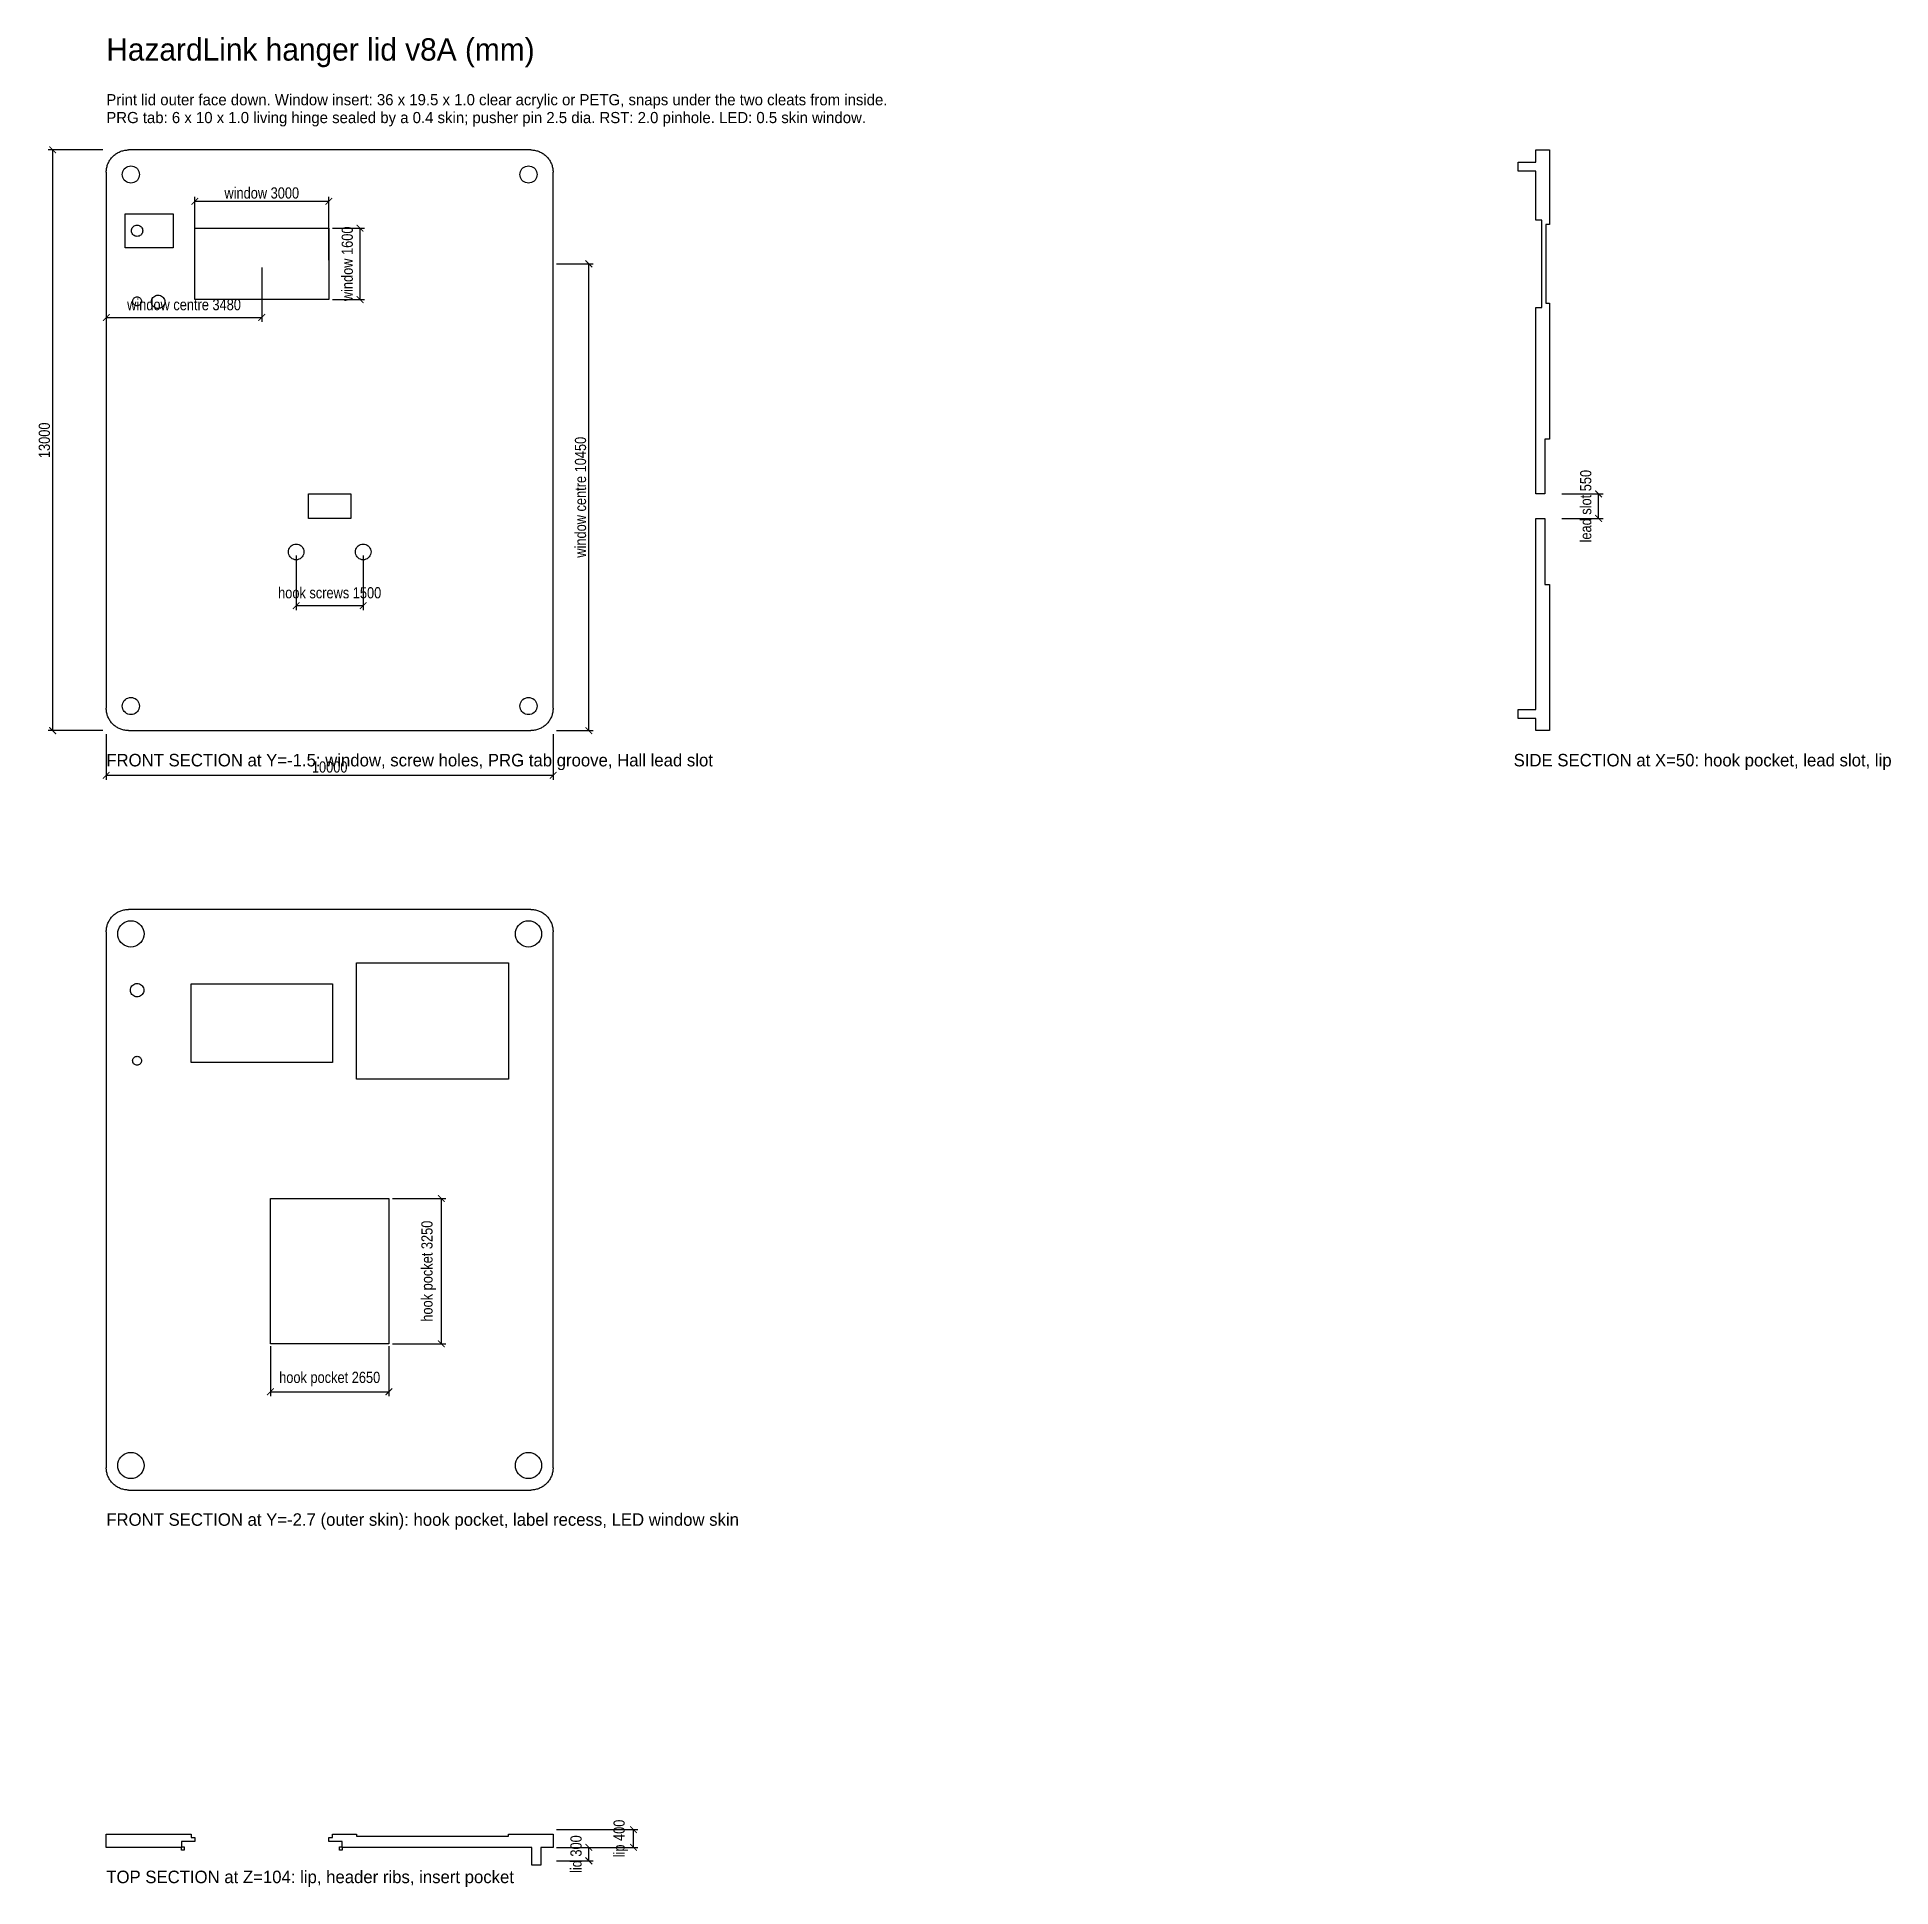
# Model space of a CAD drawing. Header units: metres. Extents: x -15 to 399, y -409 to 5.
import ezdxf

# ---------------------------------------------------------------- set-up
doc = ezdxf.new("R2010")
doc.units = ezdxf.units.M
for name, color, linetype in [('DIMS', 1, 'Continuous'), ('NOTES', 4, 'Continuous'), ('OUTLINE', 7, 'Continuous'), ('TEXT', 3, 'Continuous')]:
    doc.layers.add(name, color=color, linetype=linetype)
doc.styles.add('OpenSansCondensed-Light', font='OpenSansCondensed-Light.ttf')
doc.dimstyles.new('EZDXF', dxfattribs={"dimtxt": 0.25, "dimasz": 0.175, "dimexe": 0.375, "dimexo": 0.125, "dimgap": 0.1, "dimtad": 1, "dimlfac": 100, "dimzin": 12, "dimdsep": 46, "dimtxsty": 'OpenSansCondensed-Light', "dimblk": 'ARCHTICK', "dimcen": 2.5, "dimazin": 3, "dimtfac": 0.5, "dimtmove": 2, "dimatfit": 3})

# ---------------------------------------------------------------- blocks, each defined once
blk = doc.blocks.new('_ARCHTICK')
at = {"color": 0, "linetype": 'BYBLOCK', "const_width": 0.15}
blk.add_lwpolyline([(-0.5, -0.5), (0.5, 0.5)], dxfattribs=at)

msp = doc.modelspace()

# ---------------------------------------------------------------- linework, layer by layer
at = {"layer": 'OUTLINE'}
for p, q in [((95, -20), (5, -20)), ((320, -20), (323, -20)), ((320, -22.75), (320, -20)), ((323, -20), (323, -36.7)), ((316, -22.75), (320, -22.75)), ((316, -24.75), (316, -22.75)), ((320, -24.75), (316, -24.75)), ((320, -35.75), (320, -24.75)), ((0, -25), (0, -145)), ((100, -145), (100, -25)), ((4.2, -41.9), (4.2, -34.3)), ((4.2, -34.3), (15, -34.3)), ((15, -34.3), (15, -41.9)), ((321.3, -35.75), (320, -35.75)), ((321.3, -55.25), (321.3, -35.75)), ((322.2, -36.7), (322.2, -54.3)), ((323, -36.7), (322.2, -36.7)), ((19.8, -37.5), (49.8, -37.5)), ((19.8, -53.5), (19.8, -37.5)), ((49.8, -37.5), (49.8, -53.5)), ((15, -41.9), (4.2, -41.9)), ((49.8, -53.5), (19.8, -53.5)), ((320, -55.25), (321.3, -55.25)), ((320, -97), (320, -55.25)), ((322.2, -54.3), (323, -54.3)), ((323, -54.3), (323, -84.75)), ((322, -84.75), (322, -97)), ((323, -84.75), (322, -84.75)), ((45.25, -102.5), (45.25, -97)), ((45.25, -97), (54.75, -97)), ((54.75, -97), (54.75, -102.5)), ((322, -97), (320, -97)), ((54.75, -102.5), (45.25, -102.5)), ((320, -102.5), (322, -102.5)), ((320, -145.25), (320, -102.5)), ((322, -102.5), (322, -117.25)), ((322, -117.25), (323, -117.25)), ((323, -117.25), (323, -150)), ((316, -145.25), (320, -145.25)), ((316, -147.25), (316, -145.25)), ((320, -147.25), (316, -147.25)), ((320, -150), (320, -147.25)), ((5, -150), (95, -150)), ((323, -150), (320, -150)), ((95, -190), (5, -190)), ((0, -195), (0, -315)), ((100, -315), (100, -195)), ((56, -228), (56, -202)), ((56, -202), (90, -202)), ((90, -202), (90, -228)), ((19, -224.3), (19, -206.7)), ((19, -206.7), (50.6, -206.7)), ((50.6, -206.7), (50.6, -224.3)), ((50.6, -224.3), (19, -224.3)), ((90, -228), (56, -228)), ((36.75, -287.25), (36.75, -254.75)), ((36.75, -254.75), (63.25, -254.75)), ((63.25, -254.75), (63.25, -287.25)), ((63.25, -287.25), (36.75, -287.25)), ((5, -320), (95, -320)), ((0, -397), (19, -397)), ((0, -400), (0, -397)), ((19, -397), (19, -397.8)), ((19, -397.8), (19.8, -397.8)), ((19.8, -397.8), (19.8, -398.7)), ((49.8, -397.8), (50.6, -397.8)), ((49.8, -398.7), (49.8, -397.8)), ((50.6, -397.8), (50.6, -397)), ((50.6, -397), (56, -397)), ((56, -397), (56, -397.5)), ((56, -397.5), (90, -397.5)), ((90, -397), (100, -397)), ((90, -397.5), (90, -397)), ((100, -397), (100, -400)), ((16.8, -400), (0, -400)), ((16.8, -398.7), (16.8, -399.9)), ((19.8, -398.7), (16.8, -398.7)), ((16.8, -399.9), (17.4, -399.9)), ((16.8, -400.6), (16.8, -400)), ((17.4, -400.6), (16.8, -400.6)), ((17.4, -399.9), (17.4, -400.6)), ((52.8, -398.7), (49.8, -398.7)), ((52.2, -399.9), (52.8, -399.9)), ((52.2, -400.6), (52.2, -399.9)), ((52.8, -400.6), (52.2, -400.6)), ((52.8, -399.9), (52.8, -398.7)), ((52.8, -400), (52.8, -400.6)), ((95.25, -400), (52.8, -400)), ((95.25, -404), (95.25, -400)), ((97.25, -400), (97.25, -404)), ((100, -400), (97.25, -400)), ((97.25, -404), (95.25, -404))]:
    msp.add_line(p, q, dxfattribs=at)
for points in [[(0, -25), (0.0048, -24.7819), (0.019, -24.5642), (0.0428, -24.3474), (0.076, -24.1318), (0.1185, -23.9178), (0.1704, -23.7059), (0.2314, -23.4965), (0.3015, -23.2899), (0.3806, -23.0866), (0.4685, -22.8869), (0.5649, -22.6913), (0.6699, -22.5), (0.783, -22.3135), (0.9042, -22.1321), (1.0332, -21.9562), (1.1698, -21.7861), (1.3136, -21.622), (1.4645, -21.4645), (1.622, -21.3136), (1.7861, -21.1698), (1.9562, -21.0332), (2.1321, -20.9042), (2.3135, -20.783), (2.5, -20.6699), (2.6913, -20.5649), (2.8869, -20.4685), (3.0866, -20.3806), (3.2899, -20.3015), (3.4965, -20.2314), (3.7059, -20.1704), (3.9178, -20.1185), (4.1318, -20.076), (4.3474, -20.0428), (4.5642, -20.019), (4.7819, -20.0048), (5, -20)], [(95, -20), (95.2181, -20.0048), (95.4358, -20.019), (95.6526, -20.0428), (95.8682, -20.076), (96.0822, -20.1185), (96.2941, -20.1704), (96.5035, -20.2314), (96.7101, -20.3015), (96.9134, -20.3806), (97.1131, -20.4685), (97.3087, -20.5649), (97.5, -20.6699), (97.6865, -20.783), (97.8679, -20.9042), (98.0438, -21.0332), (98.2139, -21.1698), (98.378, -21.3136), (98.5355, -21.4645), (98.6864, -21.622), (98.8302, -21.7861), (98.9668, -21.9562), (99.0958, -22.1321), (99.217, -22.3135), (99.3301, -22.5), (99.4351, -22.6913), (99.5315, -22.8869), (99.6194, -23.0866), (99.6985, -23.2899), (99.7686, -23.4965), (99.8296, -23.7059), (99.8815, -23.9178), (99.924, -24.1318), (99.9572, -24.3474), (99.981, -24.5642), (99.9952, -24.7819), (100, -25)], [(5.5, -23.5794), (5.8335, -23.6086), (6.1569, -23.6952), (6.4603, -23.8367), (6.7345, -24.0287), (6.9713, -24.2655), (7.1633, -24.5397), (7.3048, -24.8431), (7.3914, -25.1665), (7.4206, -25.5), (7.3914, -25.8335), (7.3048, -26.1569), (7.1633, -26.4603), (6.9713, -26.7345), (6.7345, -26.9713), (6.4603, -27.1633), (6.1569, -27.3048), (5.8335, -27.3914), (5.5, -27.4206), (5.1665, -27.3914), (4.8431, -27.3048), (4.5397, -27.1633), (4.2655, -26.9713), (4.0287, -26.7345), (3.8367, -26.4603), (3.6952, -26.1569), (3.6086, -25.8335), (3.5794, -25.5), (3.6086, -25.1665), (3.6952, -24.8431), (3.8367, -24.5397), (4.0287, -24.2655), (4.2655, -24.0287), (4.5397, -23.8367), (4.8431, -23.6952), (5.1665, -23.6086), (5.5, -23.5794)], [(94.5, -23.5794), (94.8335, -23.6086), (95.1569, -23.6952), (95.4603, -23.8367), (95.7345, -24.0287), (95.9713, -24.2655), (96.1633, -24.5397), (96.3048, -24.8431), (96.3914, -25.1665), (96.4206, -25.5), (96.3914, -25.8335), (96.3048, -26.1569), (96.1633, -26.4603), (95.9713, -26.7345), (95.7345, -26.9713), (95.4603, -27.1633), (95.1569, -27.3048), (94.8335, -27.3914), (94.5, -27.4206), (94.1665, -27.3914), (93.8431, -27.3048), (93.5397, -27.1633), (93.2655, -26.9713), (93.0287, -26.7345), (92.8367, -26.4603), (92.6952, -26.1569), (92.6086, -25.8335), (92.5794, -25.5), (92.6086, -25.1665), (92.6952, -24.8431), (92.8367, -24.5397), (93.0287, -24.2655), (93.2655, -24.0287), (93.5397, -23.8367), (93.8431, -23.6952), (94.1665, -23.6086), (94.5, -23.5794)], [(6.9, -36.85), (7.1171, -36.869), (7.3275, -36.9254), (7.525, -37.0175), (7.7035, -37.1424), (7.8576, -37.2965), (7.9825, -37.475), (8.0746, -37.6725), (8.131, -37.8829), (8.15, -38.1), (8.131, -38.3171), (8.0746, -38.5275), (7.9825, -38.725), (7.8576, -38.9035), (7.7035, -39.0576), (7.525, -39.1825), (7.3275, -39.2746), (7.1171, -39.331), (6.9, -39.35), (6.6829, -39.331), (6.4725, -39.2746), (6.275, -39.1825), (6.0965, -39.0576), (5.9424, -38.9035), (5.8175, -38.725), (5.7254, -38.5275), (5.669, -38.3171), (5.65, -38.1), (5.669, -37.8829), (5.7254, -37.6725), (5.8175, -37.475), (5.9424, -37.2965), (6.0965, -37.1424), (6.275, -37.0175), (6.4725, -36.9254), (6.6829, -36.869), (6.9, -36.85)], [(6.9, -52.9), (7.0736, -52.9152), (7.242, -52.9603), (7.4, -53.034), (7.5428, -53.134), (7.666, -53.2572), (7.766, -53.4), (7.8397, -53.558), (7.8848, -53.7264), (7.9, -53.9), (7.8848, -54.0736), (7.8397, -54.242), (7.766, -54.4), (7.666, -54.5428), (7.5428, -54.666), (7.4, -54.766), (7.242, -54.8397), (7.0736, -54.8848), (6.9, -54.9), (6.7264, -54.8848), (6.558, -54.8397), (6.4, -54.766), (6.2572, -54.666), (6.134, -54.5428), (6.034, -54.4), (5.9603, -54.242), (5.9152, -54.0736), (5.9, -53.9), (5.9152, -53.7264), (5.9603, -53.558), (6.034, -53.4), (6.134, -53.2572), (6.2572, -53.134), (6.4, -53.034), (6.558, -52.9603), (6.7264, -52.9152), (6.9, -52.9)], [(11.6, -52.5), (11.8605, -52.5228), (12.113, -52.5905), (12.35, -52.701), (12.5642, -52.8509), (12.7491, -53.0358), (12.899, -53.25), (13.0095, -53.487), (13.0772, -53.7395), (13.1, -54), (13.0772, -54.2605), (13.0095, -54.513), (12.899, -54.75), (12.7491, -54.9642), (12.5642, -55.1491), (12.35, -55.299), (12.113, -55.4095), (11.8605, -55.4772), (11.6, -55.5), (11.3395, -55.4772), (11.087, -55.4095), (10.85, -55.299), (10.6358, -55.1491), (10.4509, -54.9642), (10.301, -54.75), (10.1905, -54.513), (10.1228, -54.2605), (10.1, -54), (10.1228, -53.7395), (10.1905, -53.487), (10.301, -53.25), (10.4509, -53.0358), (10.6358, -52.8509), (10.85, -52.701), (11.087, -52.5905), (11.3395, -52.5228), (11.6, -52.5)], [(42.5, -108.25), (42.8039, -108.2766), (43.0985, -108.3555), (43.375, -108.4845), (43.6249, -108.6594), (43.8406, -108.8751), (44.0155, -109.125), (44.1445, -109.4015), (44.2234, -109.6961), (44.25, -110), (44.2234, -110.3039), (44.1445, -110.5985), (44.0155, -110.875), (43.8406, -111.1249), (43.6249, -111.3406), (43.375, -111.5155), (43.0985, -111.6445), (42.8039, -111.7234), (42.5, -111.75), (42.1961, -111.7234), (41.9015, -111.6445), (41.625, -111.5155), (41.3751, -111.3406), (41.1594, -111.1249), (40.9845, -110.875), (40.8555, -110.5985), (40.7766, -110.3039), (40.75, -110), (40.7766, -109.6961), (40.8555, -109.4015), (40.9845, -109.125), (41.1594, -108.8751), (41.3751, -108.6594), (41.625, -108.4845), (41.9015, -108.3555), (42.1961, -108.2766), (42.5, -108.25)], [(57.5, -108.25), (57.8039, -108.2766), (58.0985, -108.3555), (58.375, -108.4845), (58.6249, -108.6594), (58.8406, -108.8751), (59.0155, -109.125), (59.1445, -109.4015), (59.2234, -109.6961), (59.25, -110), (59.2234, -110.3039), (59.1445, -110.5985), (59.0155, -110.875), (58.8406, -111.1249), (58.6249, -111.3406), (58.375, -111.5155), (58.0985, -111.6445), (57.8039, -111.7234), (57.5, -111.75), (57.1961, -111.7234), (56.9015, -111.6445), (56.625, -111.5155), (56.3751, -111.3406), (56.1594, -111.1249), (55.9845, -110.875), (55.8555, -110.5985), (55.7766, -110.3039), (55.75, -110), (55.7766, -109.6961), (55.8555, -109.4015), (55.9845, -109.125), (56.1594, -108.8751), (56.3751, -108.6594), (56.625, -108.4845), (56.9015, -108.3555), (57.1961, -108.2766), (57.5, -108.25)], [(5, -150), (4.7819, -149.9952), (4.5642, -149.981), (4.3474, -149.9572), (4.1318, -149.924), (3.9178, -149.8815), (3.7059, -149.8296), (3.4965, -149.7686), (3.2899, -149.6985), (3.0866, -149.6194), (2.8869, -149.5315), (2.6913, -149.4351), (2.5, -149.3301), (2.3135, -149.217), (2.1321, -149.0958), (1.9562, -148.9668), (1.7861, -148.8302), (1.622, -148.6864), (1.4645, -148.5355), (1.3136, -148.378), (1.1698, -148.2139), (1.0332, -148.0438), (0.9042, -147.8679), (0.783, -147.6865), (0.6699, -147.5), (0.5649, -147.3087), (0.4685, -147.1131), (0.3806, -146.9134), (0.3015, -146.7101), (0.2314, -146.5035), (0.1704, -146.2941), (0.1185, -146.0822), (0.076, -145.8682), (0.0428, -145.6526), (0.019, -145.4358), (0.0048, -145.2181), (0, -145)], [(5.5, -142.5794), (5.8335, -142.6086), (6.1569, -142.6952), (6.4603, -142.8367), (6.7345, -143.0287), (6.9713, -143.2655), (7.1633, -143.5397), (7.3048, -143.8431), (7.3914, -144.1665), (7.4206, -144.5), (7.3914, -144.8335), (7.3048, -145.1569), (7.1633, -145.4603), (6.9713, -145.7345), (6.7345, -145.9713), (6.4603, -146.1633), (6.1569, -146.3048), (5.8335, -146.3914), (5.5, -146.4206), (5.1665, -146.3914), (4.8431, -146.3048), (4.5397, -146.1633), (4.2655, -145.9713), (4.0287, -145.7345), (3.8367, -145.4603), (3.6952, -145.1569), (3.6086, -144.8335), (3.5794, -144.5), (3.6086, -144.1665), (3.6952, -143.8431), (3.8367, -143.5397), (4.0287, -143.2655), (4.2655, -143.0287), (4.5397, -142.8367), (4.8431, -142.6952), (5.1665, -142.6086), (5.5, -142.5794)], [(94.5, -142.5794), (94.8335, -142.6086), (95.1569, -142.6952), (95.4603, -142.8367), (95.7345, -143.0287), (95.9713, -143.2655), (96.1633, -143.5397), (96.3048, -143.8431), (96.3914, -144.1665), (96.4206, -144.5), (96.3914, -144.8335), (96.3048, -145.1569), (96.1633, -145.4603), (95.9713, -145.7345), (95.7345, -145.9713), (95.4603, -146.1633), (95.1569, -146.3048), (94.8335, -146.3914), (94.5, -146.4206), (94.1665, -146.3914), (93.8431, -146.3048), (93.5397, -146.1633), (93.2655, -145.9713), (93.0287, -145.7345), (92.8367, -145.4603), (92.6952, -145.1569), (92.6086, -144.8335), (92.5794, -144.5), (92.6086, -144.1665), (92.6952, -143.8431), (92.8367, -143.5397), (93.0287, -143.2655), (93.2655, -143.0287), (93.5397, -142.8367), (93.8431, -142.6952), (94.1665, -142.6086), (94.5, -142.5794)], [(100, -145), (99.9952, -145.2181), (99.981, -145.4358), (99.9572, -145.6526), (99.924, -145.8682), (99.8815, -146.0822), (99.8296, -146.2941), (99.7686, -146.5035), (99.6985, -146.7101), (99.6194, -146.9134), (99.5315, -147.1131), (99.4351, -147.3087), (99.3301, -147.5), (99.217, -147.6865), (99.0958, -147.8679), (98.9668, -148.0438), (98.8302, -148.2139), (98.6864, -148.378), (98.5355, -148.5355), (98.378, -148.6864), (98.2139, -148.8302), (98.0438, -148.9668), (97.8679, -149.0958), (97.6865, -149.217), (97.5, -149.3301), (97.3087, -149.4351), (97.1131, -149.5315), (96.9134, -149.6194), (96.7101, -149.6985), (96.5035, -149.7686), (96.2941, -149.8296), (96.0822, -149.8815), (95.8682, -149.924), (95.6526, -149.9572), (95.4358, -149.981), (95.2181, -149.9952), (95, -150)], [(0, -195), (0.0048, -194.7819), (0.019, -194.5642), (0.0428, -194.3474), (0.076, -194.1318), (0.1185, -193.9178), (0.1704, -193.7059), (0.2314, -193.4965), (0.3015, -193.2899), (0.3806, -193.0866), (0.4685, -192.8869), (0.5649, -192.6913), (0.6699, -192.5), (0.783, -192.3135), (0.9042, -192.1321), (1.0332, -191.9562), (1.1698, -191.7861), (1.3136, -191.622), (1.4645, -191.4645), (1.622, -191.3136), (1.7861, -191.1698), (1.9562, -191.0332), (2.1321, -190.9042), (2.3135, -190.783), (2.5, -190.6699), (2.6913, -190.5649), (2.8869, -190.4685), (3.0866, -190.3806), (3.2899, -190.3015), (3.4965, -190.2314), (3.7059, -190.1704), (3.9178, -190.1185), (4.1318, -190.076), (4.3474, -190.0428), (4.5642, -190.019), (4.7819, -190.0048), (5, -190)], [(95, -190), (95.2181, -190.0048), (95.4358, -190.019), (95.6526, -190.0428), (95.8682, -190.076), (96.0822, -190.1185), (96.2941, -190.1704), (96.5035, -190.2314), (96.7101, -190.3015), (96.9134, -190.3806), (97.1131, -190.4685), (97.3087, -190.5649), (97.5, -190.6699), (97.6865, -190.783), (97.8679, -190.9042), (98.0438, -191.0332), (98.2139, -191.1698), (98.378, -191.3136), (98.5355, -191.4645), (98.6864, -191.622), (98.8302, -191.7861), (98.9668, -191.9562), (99.0958, -192.1321), (99.217, -192.3135), (99.3301, -192.5), (99.4351, -192.6913), (99.5315, -192.8869), (99.6194, -193.0866), (99.6985, -193.2899), (99.7686, -193.4965), (99.8296, -193.7059), (99.8815, -193.9178), (99.924, -194.1318), (99.9572, -194.3474), (99.981, -194.5642), (99.9952, -194.7819), (100, -195)], [(5.5, -192.5559), (6.0112, -192.6006), (6.5069, -192.7334), (6.9721, -192.9503), (7.3924, -193.2447), (7.7553, -193.6076), (8.0497, -194.0279), (8.2666, -194.4931), (8.3994, -194.9888), (8.4441, -195.5), (8.3994, -196.0112), (8.2666, -196.5069), (8.0497, -196.9721), (7.7553, -197.3924), (7.3924, -197.7553), (6.9721, -198.0497), (6.5069, -198.2666), (6.0112, -198.3994), (5.5, -198.4441), (4.9888, -198.3994), (4.4931, -198.2666), (4.0279, -198.0497), (3.6076, -197.7553), (3.2447, -197.3924), (2.9503, -196.9721), (2.7334, -196.5069), (2.6006, -196.0112), (2.5559, -195.5), (2.6006, -194.9888), (2.7334, -194.4931), (2.9503, -194.0279), (3.2447, -193.6076), (3.6076, -193.2447), (4.0279, -192.9503), (4.4931, -192.7334), (4.9888, -192.6006), (5.5, -192.5559)], [(94.5, -192.5559), (95.0112, -192.6006), (95.5069, -192.7334), (95.9721, -192.9503), (96.3924, -193.2447), (96.7553, -193.6076), (97.0497, -194.0279), (97.2666, -194.4931), (97.3994, -194.9888), (97.4441, -195.5), (97.3994, -196.0112), (97.2666, -196.5069), (97.0497, -196.9721), (96.7553, -197.3924), (96.3924, -197.7553), (95.9721, -198.0497), (95.5069, -198.2666), (95.0112, -198.3994), (94.5, -198.4441), (93.9888, -198.3994), (93.4931, -198.2666), (93.0279, -198.0497), (92.6076, -197.7553), (92.2447, -197.3924), (91.9503, -196.9721), (91.7334, -196.5069), (91.6006, -196.0112), (91.5559, -195.5), (91.6006, -194.9888), (91.7334, -194.4931), (91.9503, -194.0279), (92.2447, -193.6076), (92.6076, -193.2447), (93.0279, -192.9503), (93.4931, -192.7334), (93.9888, -192.6006), (94.5, -192.5559)], [(6.9, -206.6), (7.1605, -206.6228), (7.413, -206.6905), (7.65, -206.801), (7.8642, -206.9509), (8.0491, -207.1358), (8.199, -207.35), (8.3095, -207.587), (8.3772, -207.8395), (8.4, -208.1), (8.3772, -208.3605), (8.3095, -208.613), (8.199, -208.85), (8.0491, -209.0642), (7.8642, -209.2491), (7.65, -209.399), (7.413, -209.5095), (7.1605, -209.5772), (6.9, -209.6), (6.6395, -209.5772), (6.387, -209.5095), (6.15, -209.399), (5.9358, -209.2491), (5.7509, -209.0642), (5.601, -208.85), (5.4905, -208.613), (5.4228, -208.3605), (5.4, -208.1), (5.4228, -207.8395), (5.4905, -207.587), (5.601, -207.35), (5.7509, -207.1358), (5.9358, -206.9509), (6.15, -206.801), (6.387, -206.6905), (6.6395, -206.6228), (6.9, -206.6)], [(6.9, -222.9), (7.0736, -222.9152), (7.242, -222.9603), (7.4, -223.034), (7.5428, -223.134), (7.666, -223.2572), (7.766, -223.4), (7.8397, -223.558), (7.8848, -223.7264), (7.9, -223.9), (7.8848, -224.0736), (7.8397, -224.242), (7.766, -224.4), (7.666, -224.5428), (7.5428, -224.666), (7.4, -224.766), (7.242, -224.8397), (7.0736, -224.8848), (6.9, -224.9), (6.7264, -224.8848), (6.558, -224.8397), (6.4, -224.766), (6.2572, -224.666), (6.134, -224.5428), (6.034, -224.4), (5.9603, -224.242), (5.9152, -224.0736), (5.9, -223.9), (5.9152, -223.7264), (5.9603, -223.558), (6.034, -223.4), (6.134, -223.2572), (6.2572, -223.134), (6.4, -223.034), (6.558, -222.9603), (6.7264, -222.9152), (6.9, -222.9)], [(5, -320), (4.7819, -319.9952), (4.5642, -319.981), (4.3474, -319.9572), (4.1318, -319.924), (3.9178, -319.8815), (3.7059, -319.8296), (3.4965, -319.7686), (3.2899, -319.6985), (3.0866, -319.6194), (2.8869, -319.5315), (2.6913, -319.4351), (2.5, -319.3301), (2.3135, -319.217), (2.1321, -319.0958), (1.9562, -318.9668), (1.7861, -318.8302), (1.622, -318.6864), (1.4645, -318.5355), (1.3136, -318.378), (1.1698, -318.2139), (1.0332, -318.0438), (0.9042, -317.8679), (0.783, -317.6865), (0.6699, -317.5), (0.5649, -317.3087), (0.4685, -317.1131), (0.3806, -316.9134), (0.3015, -316.7101), (0.2314, -316.5035), (0.1704, -316.2941), (0.1185, -316.0822), (0.076, -315.8682), (0.0428, -315.6526), (0.019, -315.4358), (0.0048, -315.2181), (0, -315)], [(5.5, -311.5559), (6.0112, -311.6006), (6.5069, -311.7334), (6.9721, -311.9503), (7.3924, -312.2447), (7.7553, -312.6076), (8.0497, -313.0279), (8.2666, -313.4931), (8.3994, -313.9888), (8.4441, -314.5), (8.3994, -315.0112), (8.2666, -315.5069), (8.0497, -315.9721), (7.7553, -316.3924), (7.3924, -316.7553), (6.9721, -317.0497), (6.5069, -317.2666), (6.0112, -317.3994), (5.5, -317.4441), (4.9888, -317.3994), (4.4931, -317.2666), (4.0279, -317.0497), (3.6076, -316.7553), (3.2447, -316.3924), (2.9503, -315.9721), (2.7334, -315.5069), (2.6006, -315.0112), (2.5559, -314.5), (2.6006, -313.9888), (2.7334, -313.4931), (2.9503, -313.0279), (3.2447, -312.6076), (3.6076, -312.2447), (4.0279, -311.9503), (4.4931, -311.7334), (4.9888, -311.6006), (5.5, -311.5559)], [(94.5, -311.5559), (95.0112, -311.6006), (95.5069, -311.7334), (95.9721, -311.9503), (96.3924, -312.2447), (96.7553, -312.6076), (97.0497, -313.0279), (97.2666, -313.4931), (97.3994, -313.9888), (97.4441, -314.5), (97.3994, -315.0112), (97.2666, -315.5069), (97.0497, -315.9721), (96.7553, -316.3924), (96.3924, -316.7553), (95.9721, -317.0497), (95.5069, -317.2666), (95.0112, -317.3994), (94.5, -317.4441), (93.9888, -317.3994), (93.4931, -317.2666), (93.0279, -317.0497), (92.6076, -316.7553), (92.2447, -316.3924), (91.9503, -315.9721), (91.7334, -315.5069), (91.6006, -315.0112), (91.5559, -314.5), (91.6006, -313.9888), (91.7334, -313.4931), (91.9503, -313.0279), (92.2447, -312.6076), (92.6076, -312.2447), (93.0279, -311.9503), (93.4931, -311.7334), (93.9888, -311.6006), (94.5, -311.5559)], [(100, -315), (99.9952, -315.2181), (99.981, -315.4358), (99.9572, -315.6526), (99.924, -315.8682), (99.8815, -316.0822), (99.8296, -316.2941), (99.7686, -316.5035), (99.6985, -316.7101), (99.6194, -316.9134), (99.5315, -317.1131), (99.4351, -317.3087), (99.3301, -317.5), (99.217, -317.6865), (99.0958, -317.8679), (98.9668, -318.0438), (98.8302, -318.2139), (98.6864, -318.378), (98.5355, -318.5355), (98.378, -318.6864), (98.2139, -318.8302), (98.0438, -318.9668), (97.8679, -319.0958), (97.6865, -319.217), (97.5, -319.3301), (97.3087, -319.4351), (97.1131, -319.5315), (96.9134, -319.6194), (96.7101, -319.6985), (96.5035, -319.7686), (96.2941, -319.8296), (96.0822, -319.8815), (95.8682, -319.924), (95.6526, -319.9572), (95.4358, -319.981), (95.2181, -319.9952), (95, -320)]]:
    msp.add_lwpolyline(points, dxfattribs=at)

# ---------------------------------------------------------------- texts
at = {"layer": 'NOTES'}
for s, p in [('Print lid outer face down. Window insert: 36 x 19.5 x 1.0 clear acrylic or PETG, snaps under the two cleats from inside.', (0, -10)), ('PRG tab: 6 x 10 x 1.0 living hinge sealed by a 0.4 skin; pusher pin 2.5 dia. RST: 2.0 pinhole. LED: 0.5 skin window.', (0, -14))]:
    msp.add_text(s, height=2.5, dxfattribs=at).set_placement(p)
at = {"layer": 'TEXT'}
for s, height, p in [('HazardLink hanger lid v8A (mm)', 5, (0, 0)), ('FRONT SECTION at Y=-1.5: window, screw holes, PRG tab groove, Hall lead slot', 2.8, (0, -158)), ('SIDE SECTION at X=50: hook pocket, lead slot, lip', 2.8, (315, -158)), ('FRONT SECTION at Y=-2.7 (outer skin): hook pocket, label recess, LED window skin', 2.8, (0, -328)), ('TOP SECTION at Z=104: lip, header ribs, insert pocket', 2.8, (0, -408))]:
    msp.add_text(s, height=height, dxfattribs=at).set_placement(p)

# ---------------------------------------------------------------- dimensions: what is measured, and where the dimension line sits
at = {"layer": 'DIMS'}
msp.add_linear_dim(base=(-12, -150), p1=(0, -150), p2=(0, -20), angle=90, dimstyle='EZDXF', override={"dimtxt": 2.5, "dimasz": 1.5, "dimexe": 1, "dimexo": 0.8, "dimgap": 0.6, "dimdec": 1}, dxfattribs=at).render()
for base, p1, p2, text in [((19.8, -31.5), (19.8, -45.5), (49.8, -45.5), 'window <>'), ((0, -57.5), (0, -45.5), (34.8, -45.5), 'window centre <>'), ((42.5, -122), (42.5, -110), (57.5, -110), 'hook screws <>'), ((36.75, -298), (36.75, -287), (63.25, -287), 'hook pocket <>')]:
    msp.add_linear_dim(base=base, p1=p1, p2=p2, text=text, dimstyle='EZDXF', override={"dimtxt": 2.5, "dimasz": 1.5, "dimexe": 1, "dimexo": 0.8, "dimgap": 0.6, "dimdec": 1}, dxfattribs=at).render()
for base, p1, p2, text in [((56.8, -53.5), (49.8, -53.5), (49.8, -37.5), 'window <>'), ((108, -150), (100, -150), (100, -45.5), 'window centre <>'), ((334, -102.5), (325, -102.5), (325, -97), 'lead slot <>'), ((75, -287.25), (63.25, -287.25), (63.25, -254.75), 'hook pocket <>'), ((118, -400), (100, -400), (100, -396), 'lip <>'), ((108, -403), (100, -403), (100, -400), 'lid <>')]:
    msp.add_linear_dim(base=base, p1=p1, p2=p2, angle=90, text=text, dimstyle='EZDXF', override={"dimtxt": 2.5, "dimasz": 1.5, "dimexe": 1, "dimexo": 0.8, "dimgap": 0.6, "dimdec": 1}, dxfattribs=at).render()
msp.add_linear_dim(base=(0, -160), p1=(0, -150), p2=(100, -150), dimstyle='EZDXF', override={"dimtxt": 2.5, "dimasz": 1.5, "dimexe": 1, "dimexo": 0.8, "dimgap": 0.6, "dimdec": 1}, dxfattribs=at).render()

doc.saveas('drawing.dxf')
